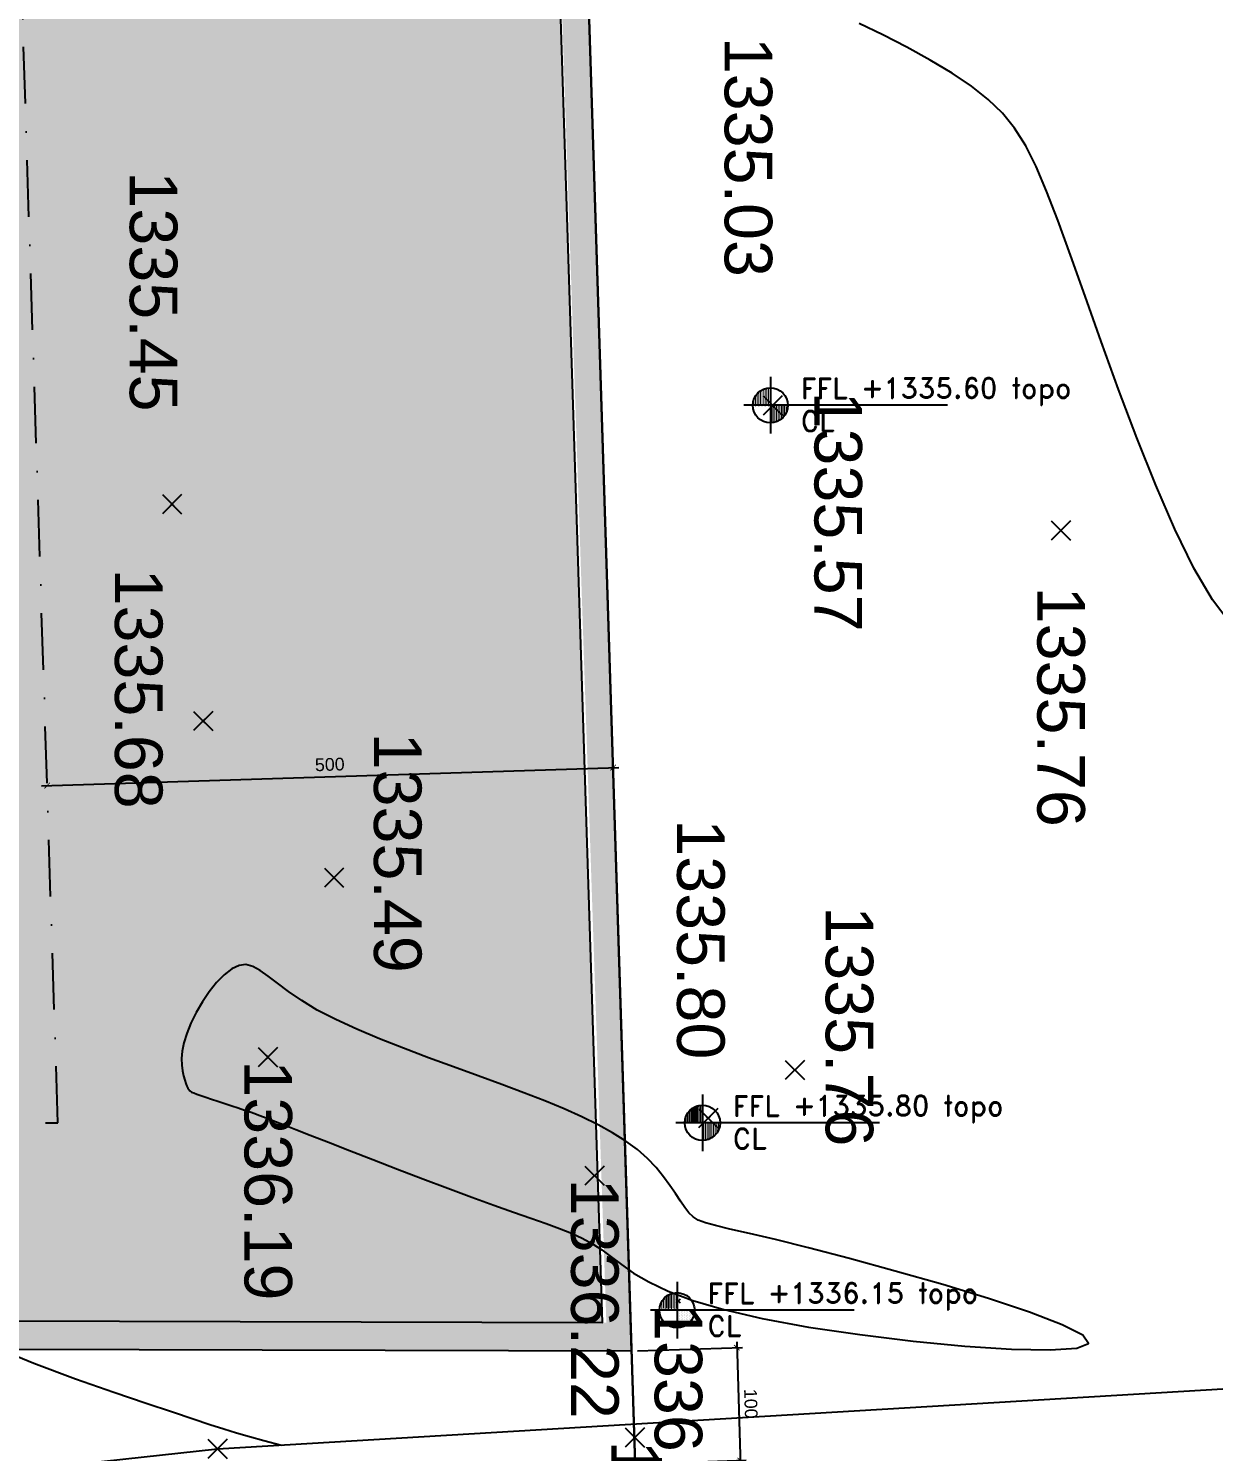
# Model space of a CAD drawing. Header units: centimetres. Extents: x 96271 to 179142, y 9855 to 112216.
# Drawn here: x 140533 to 141579, y 80863 to 82120 of the extents above; entities that cross this region are included whole.
import ezdxf
from ezdxf.enums import TextEntityAlignment as Align

# ---------------------------------------------------------------- set-up
doc = ezdxf.new("R2010")
doc.units = ezdxf.units.CM
doc.header["$LTSCALE"] = 100
doc.header["$MEASUREMENT"] = 0
doc.header["$PDSIZE"] = 0.2
doc.linetypes.add('DASHDOT', pattern=[1, 0.5, -0.25, 0, -0.25])
doc.layers.get('0').update_dxf_attribs({"linetype": 'CONTINUOUS'})
doc.layers.get('DEFPOINTS').update_dxf_attribs({"linetype": 'CONTINUOUS'})
for name, color, linetype in [('A-Dim', 2, 'CONTINUOUS'), ('A-Otln-Lot Limit', 4, 'CONTINUOUS'), ('A-Patt-Strcr', 8, 'CONTINUOUS'), ('A-Setback', 3, 'DASHDOT'), ('A-Wall-Strctr', 6, 'CONTINUOUS'), ('asphalt er', 8, 'CONTINUOUS'), ('C-TOPO-MAJR', 235, 'CONTINUOUS'), ('C-TOPO-MINR', 145, 'CONTINUOUS'), ('LIM-1441', 7, 'CONTINUOUS'), ('plan-elevation level', 7, 'CONTINUOUS'), ('PLANTS', 75, 'CONTINUOUS'), ('V-NODE', 1, 'CONTINUOUS'), ('V-NODE-TEXT', 11, 'CONTINUOUS')]:
    doc.layers.add(name, color=color, linetype=linetype)
doc.layers.add('cadre', color=7, linetype='CONTINUOUS', lineweight=0)
doc.styles.add('I', font='ITALICC.SHX')
doc.styles.add('ROMAND', font='romand.shx', dxfattribs={"height": 10})
doc.styles.get("Standard").update_dxf_attribs({"font": 'arial.ttf'})
doc.dimstyles.new('1-50', dxfattribs={"dimtxt": 11.25, "dimasz": 5, "dimexe": 5, "dimexo": 5, "dimgap": 5, "dimtad": 1, "dimdec": 1, "dimrnd": 0.5, "dimzin": 12, "dimdsep": 46, "dimtxsty": 'Standard', "dimblk": 'ARCHTICK', "dimcen": 0.09, "dimdle": 5, "dimadec": 0, "dimazin": 3, "dimtfac": 1, "dimtdec": 1, "dimtix": 1, "dimtofl": 0, "dimtmove": 1, "dimatfit": 3, "dimfxl": 5, "dimtolj": 1, "dimtzin": 0, "dimarcsym": 0})
pattern_1 = [(90, (894916.29, -703049.082), (14.2875, 7.14375), [0, -14.2875])]

# ---------------------------------------------------------------- blocks, each defined once
blk = doc.blocks.new('A$C5EE75B5F')
at = {"layer": 'asphalt er', "elevation": 1326.73, "flags": 128}
blk.add_lwpolyline([(92.29, 20.742), (90.383, 29.307), (89.067, 40.965), (88.32, 47.818), (87.741, 57.535)], dxfattribs=at)
at = {"layer": 'C-TOPO-MAJR', "linetype": 'Continuous', "lineweight": -3}
for points in [[(81.028, 56.762), (80.822, 56.605), (80.541, 56.441), (80.197, 56.273), (79.808, 56.104), (79.391, 55.936), (78.962, 55.774), (78.538, 55.621), (78.138, 55.479), (77.777, 55.351), (77.468, 55.24), (77.21, 55.14), (76.993, 55.047), (76.811, 54.955), (76.656, 54.857), (76.522, 54.749), (76.401, 54.624), (76.285, 54.477), (76.169, 54.305), (76.054, 54.112), (75.94, 53.906), (75.832, 53.695), (75.73, 53.486)], [(87.403, 45.807), (87.562, 46.197), (87.701, 46.566), (87.819, 46.902), (87.916, 47.19), (87.994, 47.421), (88.056, 47.604), (88.104, 47.751), (88.144, 47.874), (88.178, 47.986), (88.211, 48.1), (88.246, 48.228), (88.286, 48.383)]]:
    blk.add_lwpolyline(points, dxfattribs=at)
at = {"layer": 'C-TOPO-MINR', "linetype": 'Continuous', "lineweight": -3}
blk.add_lwpolyline([(85.344, 48.106), (85.359, 48.147), (85.372, 48.185), (85.387, 48.225), (85.405, 48.272), (85.428, 48.331), (85.458, 48.408), (85.498, 48.509), (85.548, 48.637), (85.611, 48.798), (85.684, 48.984), (85.764, 49.19), (85.849, 49.408), (85.934, 49.632), (86.018, 49.853), (86.097, 50.064), (86.168, 50.26), (86.23, 50.433), (86.283, 50.586), (86.33, 50.72), (86.373, 50.839), (86.416, 50.945), (86.46, 51.04), (86.508, 51.129), (86.562, 51.212), (86.624, 51.295), (86.693, 51.385), (86.768, 51.492), (86.846, 51.627), (86.927, 51.798), (87.009, 52.016), (87.09, 52.29), (87.169, 52.629), (87.244, 53.038), (87.311, 53.492), (87.369, 53.962), (87.412, 54.419), (87.439, 54.831), (87.446, 55.17), (87.43, 55.406), (87.388, 55.509), (87.317, 55.459), (87.223, 55.276), (87.113, 54.989), (86.993, 54.628), (86.869, 54.223), (86.749, 53.803), (86.639, 53.398), (86.545, 53.038), (86.472, 52.745), (86.418, 52.517), (86.378, 52.344), (86.348, 52.217), (86.323, 52.127), (86.299, 52.064), (86.271, 52.018), (86.236, 51.981), (86.189, 51.945), (86.131, 51.906), (86.065, 51.862), (85.993, 51.813), (85.916, 51.757), (85.836, 51.691), (85.756, 51.615), (85.677, 51.526), (85.602, 51.424), (85.528, 51.308), (85.457, 51.179), (85.387, 51.035), (85.317, 50.879), (85.246, 50.709), (85.174, 50.525), (85.101, 50.328), (85.024, 50.119), (84.945, 49.902), (84.865, 49.681), (84.782, 49.462), (84.699, 49.249), (84.614, 49.048), (84.529, 48.863), (84.445, 48.7), (84.361, 48.562), (84.281, 48.446), (84.208, 48.349), (84.144, 48.266), (84.094, 48.195), (84.059, 48.131), (84.043, 48.07), (84.05, 48.009), (84.081, 47.945), (84.133, 47.878), (84.201, 47.811), (84.283, 47.746), (84.373, 47.685), (84.467, 47.63), (84.561, 47.584), (84.651, 47.547), (84.733, 47.522), (84.807, 47.508), (84.873, 47.502), (84.932, 47.504), (84.982, 47.51), (85.026, 47.519), (85.063, 47.53), (85.092, 47.54), (85.116, 47.549), (85.134, 47.556), (85.147, 47.564), (85.158, 47.575), (85.168, 47.589), (85.176, 47.609), (85.186, 47.636), (85.198, 47.67), (85.213, 47.715), (85.23, 47.766), (85.249, 47.823), (85.269, 47.883), (85.289, 47.944), (85.309, 48.002), (85.328, 48.057)], close=True, dxfattribs=at)
at = {"layer": 'LIM-1441', "color": 1, "elevation": 1345.562}
blk.add_lwpolyline([(36.854, 49.863), (88.453, 51.506), (88.422, 39.625), (92.101, 23.471), (93.457, 17.516), (93.028, 12.883), (92.182, 10.475), (30.787, 11.689), (29.771, 13.243), (24.777, 18.653), (24.929, 24.436), (25.298, 31.574), (25.57, 38.291), (24.799, 43.04), (29.206, 42.338), (36.853, 49.863)], dxfattribs=at)
at = {"layer": 'V-NODE', "color": 7, "lineweight": -2}
for p, q in [((80.123, 55.18, 1337.439), (80.293, 55.35, 1337.439)), ((80.123, 55.35, 1337.439), (80.293, 55.18, 1337.439)), ((80.191, 55.248, 1335.764), (80.225, 55.282, 1335.764)), ((80.191, 55.282, 1335.764), (80.225, 55.248, 1335.764)), ((84.889, 52.832, 1337.434), (85.059, 53.002, 1337.434)), ((84.889, 53.002, 1337.434), (85.059, 52.832, 1337.434)), ((84.957, 52.9, 1335.759), (84.991, 52.934, 1335.759)), ((84.957, 52.934, 1335.759), (84.991, 52.9, 1335.759)), ((79.019, 52.636, 1337.245), (79.189, 52.806, 1337.245)), ((79.019, 52.806, 1337.245), (79.189, 52.636, 1337.245)), ((79.087, 52.704, 1335.57), (79.121, 52.738, 1335.57)), ((79.087, 52.738, 1335.57), (79.121, 52.704, 1335.57)), ((85.315, 52.066, 1337.48), (85.485, 52.236, 1337.48)), ((85.315, 52.236, 1337.48), (85.485, 52.066, 1337.48)), ((85.383, 52.134, 1335.805), (85.417, 52.168, 1335.805)), ((85.383, 52.168, 1335.805), (85.417, 52.134, 1335.805)), ((86.997, 51.869, 1336.13), (87.031, 51.903, 1336.13)), ((86.997, 51.903, 1336.13), (87.031, 51.869, 1336.13)), ((88.135, 51.419, 1337.006), (88.305, 51.589, 1337.006)), ((88.135, 51.589, 1337.006), (88.305, 51.419, 1337.006)), ((88.203, 51.487, 1335.331), (88.237, 51.521, 1335.331)), ((88.203, 51.521, 1335.331), (88.237, 51.487, 1335.331)), ((85.822, 51.063, 1337.89), (85.992, 51.233, 1337.89)), ((85.822, 51.233, 1337.89), (85.992, 51.063, 1337.89)), ((85.89, 51.131, 1336.215), (85.924, 51.165, 1336.215)), ((85.89, 51.165, 1336.215), (85.924, 51.131, 1336.215)), ((83.19, 48.762, 1337.161), (83.36, 48.932, 1337.161)), ((83.19, 48.932, 1337.161), (83.36, 48.762, 1337.161)), ((83.258, 48.83, 1335.486), (83.292, 48.864, 1335.486)), ((83.258, 48.864, 1335.486), (83.292, 48.83, 1335.486)), ((84.776, 48.179, 1337.861), (84.946, 48.349, 1337.861)), ((84.776, 48.349, 1337.861), (84.946, 48.179, 1337.861)), ((84.844, 48.247, 1336.186), (84.878, 48.281, 1336.186)), ((84.844, 48.281, 1336.186), (84.878, 48.247, 1336.186)), ((88.235, 47.733, 1328.405), (88.405, 47.903, 1328.405)), ((88.235, 47.903, 1328.405), (88.405, 47.733, 1328.405)), ((81.806, 47.606, 1337.35), (81.976, 47.776, 1337.35)), ((81.806, 47.776, 1337.35), (81.976, 47.606, 1337.35)), ((88.303, 47.801, 1334.932), (88.337, 47.835, 1334.932)), ((88.303, 47.835, 1334.932), (88.337, 47.801, 1334.932)), ((81.874, 47.674, 1335.675), (81.908, 47.708, 1335.675)), ((81.874, 47.708, 1335.675), (81.908, 47.674, 1335.675)), ((79.89, 47.332, 1337.123), (80.06, 47.502, 1337.123)), ((79.89, 47.502, 1337.123), (80.06, 47.332, 1337.123)), ((79.958, 47.4, 1335.448), (79.992, 47.434, 1335.448)), ((79.958, 47.434, 1335.448), (79.992, 47.4, 1335.448))]:
    blk.add_line(p, q, dxfattribs=at)
at = {"layer": 'cadre', "style": 'I', "flags": 4}
blk.add_attdef('NORD', text='', height=0.27, rotation=272.4891, dxfattribs=at).set_placement((17.235, 54.422), align=Align.MIDDLE)
blk.add_attdef('NORD', text='', height=0.27, rotation=272.4891, dxfattribs=at).set_placement((17.235, 54.422), align=Align.MIDDLE)
at = {"layer": 'V-NODE-TEXT', "color": 3, "linetype": 'ByBlock', "char_height": 0.42, "attachment_point": 4}
for s, insert in [('1335.76', (80.705, 55.265)), ('1335.76', (83.528, 53.396)), ('1335.57', (78.981, 53.297)), ('1335.03', (75.848, 52.504)), ('1335.80', (82.759, 52.084)), ('1336.13', (87.041, 51.886)), ('1335.33', (88.247, 51.504)), ('1336.22', (85.934, 51.148)), ('1335.49', (81.994, 49.407)), ('1336.19', (84.888, 48.264)), ('1335.45', (77.037, 47.251)), ('1335.68', (80.545, 47.12))]:
    blk.add_mtext(s, dxfattribs=dict(at, insert=insert))
blk = doc.blocks.new('_ArchTick')
at = {"color": 0, "linetype": 'ByBlock', "const_width": 0.15}
blk.add_lwpolyline([(-0.5, -0.5), (0.5, 0.5)], dxfattribs=at)
blk = doc.blocks.new('*D1401')
at = {"layer": 'A-Dim', "color": 0, "lineweight": -2, "transparency": 16777216}
blk.add_line((140544.5, 81451), (141054.3, 81467.2), dxfattribs=at)
at = {"layer": 'DEFPOINTS', "color": 0, "transparency": 16777216}
for p in [(141049.3, 81467.1), (141052.4, 81369.3), (140552.6, 81353.4)]:
    blk.add_point(p, dxfattribs=at)
at = {"layer": 'A-Dim', "color": 0, "lineweight": -2, "transparency": 16777216, "xscale": 5, "yscale": 5, "zscale": 5}
for p, rotation in [((141049.3, 81467.1), 1.8247667080837), ((140549.5, 81451.2), 181.8247667080837)]:
    blk.add_blockref('_ArchTick', p, dxfattribs=dict(at, rotation=rotation))
at = {"layer": 'A-Dim', "color": 0, "transparency": 16777216, "insert": (140799.1, 81469.9), "char_height": 11.25, "attachment_point": 5, "rotation": 1.8248}
blk.add_mtext('\\A1;500', dxfattribs=at)
blk = doc.blocks.new('CL-FFL-PLAN')
at = {"layer": 'plan-elevation level'}
h = blk.add_hatch(dxfattribs=at)
h.set_pattern_fill('DOTS', color=232, scale=9, angle=90, style=0)
h.set_pattern_definition(pattern_1)
h.paths.add_polyline_path([(-1229, 207), (-1229, 50), (-1385, 50, -0.414214)])
h = blk.add_hatch(dxfattribs=at)
h.set_pattern_fill('DOTS', color=232, scale=9, angle=90, style=0)
h.set_pattern_definition(pattern_1)
h.paths.add_polyline_path([(-1229, 50), (-1072, 50, -0.414214), (-1229, -106)])
at = {"layer": 'plan-elevation level', "color": 7, "ltscale": 111}
for p, q in [((-1229, 301), (-1229, -200)), ((337, 50), (-1463, 50))]:
    blk.add_line(p, q, dxfattribs=at)
blk.add_circle((-1229, 50), 156, dxfattribs=at)
at = {"layer": 'plan-elevation level', "color": 111, "ltscale": 111, "style": 'ROMAND'}
for s, p in [('FFL', (-960, 110)), ('CL', (-960, -180))]:
    blk.add_text(s, height=180, dxfattribs=at).set_placement(p)
for tag, p in [('FFL', (-424, 113)), ('CL', (-417, -180))]:
    blk.add_attdef(tag, p, '', height=180, dxfattribs=at)
blk = doc.blocks.new('*D1462')
at = {"color": 0, "lineweight": -2, "transparency": 16777216}
for p, q in [((141158.4, 80959.9), (141161.9, 80850.1)), ((141070.7, 80952.1), (141163.5, 80955.1)), ((141073.9, 80852.3), (141166.7, 80855.3))]:
    blk.add_line(p, q, dxfattribs=at)
at = {"layer": 'DEFPOINTS', "color": 0, "transparency": 16777216}
for p in [(141065.7, 80951.9), (141068.9, 80852.1), (141161.7, 80855.1)]:
    blk.add_point(p, dxfattribs=at)
at = {"color": 0, "lineweight": -2, "transparency": 16777216, "xscale": 5, "yscale": 5, "zscale": 5}
for p, rotation in [((141158.5, 80954.9), 91.82476687715506), ((141161.7, 80855.1), 271.824766877155)]:
    blk.add_blockref('_ArchTick', p, dxfattribs=dict(at, rotation=rotation))
at = {"color": 0, "transparency": 16777216, "insert": (141170.9, 80905.3), "char_height": 11.25, "attachment_point": 5, "rotation": 271.8248}
blk.add_mtext('\\A1;100', dxfattribs=at)

msp = doc.modelspace()

# ---------------------------------------------------------------- hatches: boundary and pattern name
at = {"layer": 'A-Patt-Strcr'}
h = msp.add_hatch(dxfattribs=at)
h.set_pattern_fill('AR-CONC', color=256, scale=2)
h.set_pattern_definition([(50, (129598.393, 77124.047), (14.345204, -1.255043), [1.5, -16.5]), (355, (129598.393, 77124.047), (-2.775027, 15.043843), [1.2, -13.2]), (100.45144, (129599.589, 77123.942), (11.570177, 13.7888), [1.274804, -14.022842]), (46.1842, (129598.393, 77128.047), (21.344827, -3.310386), [2.25, -24.75]), (96.63564, (129600.172, 77127.77), (18.69324, 19.482372), [1.912207, -21.034275]), (351.18416, (129598.393, 77128.047), (18.69324, 19.482372), [1.8, -19.8]), (21, (129600.393, 77127.047), (11.938141, -8.052378), [1.5, -16.5]), (326, (129600.393, 77127.047), (4.866307, 14.503001), [1.2, -13.2]), (71.45144, (129601.388, 77126.376), (16.804448, 6.450623), [1.274804, -14.022842]), (37.5, (129598.393, 77124.047), (0.2431971, 6.657877), [0, -13.04, 0, -13.4, 0, -13.25]), (7.5, (129598.393, 77124.047), (5.2613907, 7.8882342), [0, -7.64, 0, -12.74, 0, -5.05]), (327.5, (129593.933, 77124.047), (10.6764487, -0.4510974), [0, -5, 0, -15.6, 0, -20.7]), (317.5, (129591.933, 77124.047), (11.6637234, 2.0020996), [0, -6.5, 0, -10.36, 0, -14.7])])
h.paths.add_polyline_path([(139736.559, 81200.329), (139376.559, 81200.329), (139376.559, 81175.329), (139401.559, 81175.329), (139736.559, 81175.329)], flags=17)
h.paths.add_polyline_path([(138901.559, 81670.329), (138876.559, 81670.329), (138876.559, 81270.329), (138901.559, 81270.329)])
h.paths.add_polyline_path([(138901.559, 82775.329), (138876.559, 82775.329), (138876.559, 82180.329), (138901.559, 82180.329)])
edge = h.paths.add_edge_path()
edge.add_line((140486.559, 82835.329), (140486.559, 82810.329))
edge.add_line((140486.559, 82810.329), (140981.46, 82810.329))
edge.add_line((140981.46, 82810.329), (141043.327, 80977.01))
edge.add_line((141043.327, 80977.01), (139866.857, 80980.229))
edge.add_line((139866.857, 80980.229), (139504.72, 80897.76))
edge.add_arc((139826.559, 81175.329), 425, 180, 220.776015, ccw=False)
edge.add_line((139401.559, 81175.329), (139376.559, 81175.329))
edge.add_arc((139826.559, 81175.329), 450, 180, 222.70827)
edge.add_line((139495.892, 80870.11), (139869.634, 80955.221))
edge.add_line((139869.634, 80955.221), (141065.679, 80951.949))
edge.add_line((141065.679, 80951.949), (141005.677, 82835.329))
edge.add_line((141005.677, 82835.329), (140486.559, 82835.329))
h = msp.add_hatch(dxfattribs=at)
h.set_pattern_fill('EARTH', color=256, scale=100)
h.set_pattern_definition([(0, (129598.393, 77124.047), (25, 25), [25, -25]), (0, (129598.393, 77133.422), (25, 25), [25, -25]), (0, (129598.393, 77142.797), (25, 25), [25, -25]), (90, (129601.518, 77145.922), (-25, 25), [25, -25]), (90, (129610.893, 77145.922), (-25, 25), [25, -25]), (90, (129620.268, 77145.922), (-25, 25), [25, -25])])
edge = h.paths.add_edge_path()
edge.add_line((139504.72, 80897.76), (139866.857, 80980.229))
edge.add_line((139866.857, 80980.229), (141039.868, 80977.019))
edge.add_line((141039.868, 80977.019), (140981.46, 82810.329))
edge.add_line((140981.46, 82810.329), (140486.559, 82810.329))
edge.add_line((140486.559, 82810.329), (140486.559, 82350.329))
edge.add_line((140486.559, 82350.329), (140486.559, 82125.329))
edge.add_line((140486.559, 82125.329), (140486.559, 82075.329))
edge.add_line((140486.559, 82075.329), (140521.559, 82075.329))
edge.add_line((140521.559, 82075.329), (140521.559, 81870.329))
edge.add_line((140521.559, 81870.329), (140486.559, 81870.329))
edge.add_line((140486.559, 81870.329), (140486.559, 81425.329))
edge.add_line((140486.559, 81425.329), (140246.559, 81425.329))
edge.add_line((140246.559, 81425.329), (140246.559, 81175.329))
edge.add_line((140246.559, 81175.329), (139761.559, 81175.329))
edge.add_line((139761.559, 81175.329), (139401.559, 81175.329))
edge.add_arc((139826.559, 81175.329), 425, 180, 220.776015)
at = {"layer": 'PLANTS'}
h = msp.add_hatch(dxfattribs=at)
h.set_pattern_fill('AR-SAND', color=256, scale=20)
h.set_pattern_definition([(37.5, (149663.154, 69378.014), (-1.259867, 38.536475), [0, -30.4, 0, -34, 0, -32.5]), (7.5, (149663.154, 69378.014), (35.39553, 56.44292), [0, -16.4, 0, -27.4, 0, -10.5]), (327.5, (149638.554, 69378.014), (62.28284, 0.11318), [0, -10, 0, -36, 0, -47]), (317.5, (149638.554, 69378.014), (60.12253, 17.55351), [0, -5, 0, -23.6, 0, -27])])
edge = h.paths.add_edge_path()
edge.add_line((138541.559, 81820.999), (138541.559, 82775.329))
edge.add_line((138541.559, 82775.329), (138901.559, 82775.329))
edge.add_line((138901.559, 82775.329), (138936.559, 82775.329))
edge.add_line((138936.559, 82775.329), (139151.559, 82775.329))
edge.add_line((139151.559, 82775.329), (139211.559, 82775.329))
edge.add_line((139211.559, 82775.329), (139426.559, 82775.329))
edge.add_line((139426.559, 82775.329), (139491.559, 82775.329))
edge.add_line((139491.559, 82775.329), (139706.559, 82775.329))
edge.add_line((139706.559, 82775.329), (139736.559, 82775.329))
edge.add_line((139736.559, 82775.329), (139736.559, 82835.329))
edge.add_line((139736.559, 82835.329), (139941.559, 82835.329))
edge.add_line((139941.559, 82835.329), (139939.518, 83600.319))
edge.add_line((139939.518, 83600.319), (140504.518, 83600.319))
edge.add_line((140504.518, 83600.319), (140505.052, 83400.329))
edge.add_line((140505.052, 83400.329), (140506.559, 83400.329))
edge.add_line((140506.559, 83400.329), (140506.559, 82835.329))
edge.add_line((140506.559, 82835.329), (140980.664, 82835.329))
edge.add_line((140980.664, 82835.329), (140942.274, 84040.329))
edge.add_line((140942.274, 84040.329), (139761.559, 84040.329))
edge.add_line((139761.559, 84040.329), (139761.559, 83625.329))
edge.add_line((139761.559, 83625.329), (138901.559, 83625.329))
edge.add_line((138901.559, 83625.329), (138901.559, 83100.329))
edge.add_line((138901.559, 83100.329), (138201.559, 83100.329))
edge.add_line((138201.559, 83100.329), (138201.559, 81505.183))
edge.add_arc((138661.559, 80820.329), 825, 90, 123.88831, ccw=False)
edge.add_line((138661.559, 81645.329), (138876.559, 81645.329))
edge.add_line((138876.559, 81645.329), (138876.559, 81670.329))
edge.add_line((138876.559, 81670.329), (138876.559, 81819.659))
edge.add_line((138876.559, 81819.659), (138541.559, 81820.999))

# ---------------------------------------------------------------- linework, layer by layer
at = {"layer": 'A-Otln-Lot Limit'}
msp.add_lwpolyline([(136965.712, 80479.123), (137206.535, 80394.564), (137669.865, 80351.712), (139880.741, 80855.19), (141068.865, 80851.94), (140904.471, 86012.018), (140151.894, 86776.773), (140222.083, 87217.518), (139747.22, 87140.456), (139010.375, 87171.007), (138361.687, 87204.5), (137783.533, 87219.682), (137242.113, 86719.747), (137087.264, 86618.541), (136965.712, 80479.08)], dxfattribs=at)
at = {"layer": 'A-Setback'}
msp.add_lwpolyline([(140559.009, 81153.336), (140410.95, 85800.674), (139618.405, 86606.045), (139624.608, 86644.996), (138745.22, 86680.475), (137970.463, 86711.734), (137582.107, 86353.135), (137469.619, 80671.512), (137649.878, 80654.841), (139847.419, 81155.283)], close=True, dxfattribs=at)
at = {"layer": 'A-Wall-Strctr'}
for points in [[(139869.634, 80955.221), (141065.679, 80951.949), (141005.677, 82835.329), (140461.559, 82835.329)], [(139866.857, 80980.229), (141039.868, 80977.019), (140981.46, 82810.329), (140486.559, 82810.329)]]:
    msp.add_lwpolyline(points, dxfattribs=at)

# ---------------------------------------------------------------- block references
at = {"xscale": 100, "yscale": 100, "zscale": 100, "rotation": 270.0000000000001}
msp.add_blockref('A$C5EE75B5F', (135918.102, 89697.42, -134556.2), dxfattribs=at)
at = {"layer": 'plan-elevation level'}
ref = msp.add_blockref('CL-FFL-PLAN', (141310.827, 81782.143), dxfattribs=dict(at, xscale=0.09982510700227937, yscale=0.09982510700227937, zscale=0.09982510700227937))
ref.add_attrib('FFL', '+1335.60 topo', (141268.504, 81793.376), dxfattribs={"layer": '0', "color": 111, "ltscale": 111, "height": 17.96852, "style": 'ROMAND'})
ref = msp.add_blockref('CL-FFL-PLAN', (141250.834, 81148.386), dxfattribs=dict(at, xscale=0.09982510700227937, yscale=0.09982510700227937, zscale=0.09982510700227937))
ref.add_attrib('FFL', '+1335.80 topo', (141208.511, 81159.619), dxfattribs={"layer": '0', "color": 111, "ltscale": 111, "height": 17.96852, "style": 'ROMAND'})
ref = msp.add_blockref('CL-FFL-PLAN', (141228.434, 80982.836), dxfattribs=dict(at, xscale=0.09982510700227937, yscale=0.09982510700227937, zscale=0.09982510700227937))
ref.add_attrib('FFL', '+1336.15 topo', (141186.111, 80994.069), dxfattribs={"layer": '0', "color": 111, "ltscale": 111, "height": 17.96852, "style": 'ROMAND'})

# ---------------------------------------------------------------- dimensions: what is measured, and where the dimension line sits
dim = msp.add_aligned_dim(p1=(141065.679, 80951.949), p2=(141068.859, 80852.143), distance=92.914, dimstyle='1-50')
dim.commit()
dim.dimension.update_dxf_attribs({"geometry": '*D1462', "text_midpoint": (141170.874, 80905.347)})
at = {"layer": 'A-Dim'}
dim = msp.add_aligned_dim(p1=(140552.637, 81353.354), p2=(141052.383, 81369.275), distance=97.854, dimstyle='1-50', override={"dimse1": 1, "dimse2": 1}, dxfattribs=at)
dim.commit()
dim.dimension.update_dxf_attribs({"geometry": '*D1401', "text_midpoint": (140799.052, 81469.857)})

doc.saveas('drawing.dxf')
